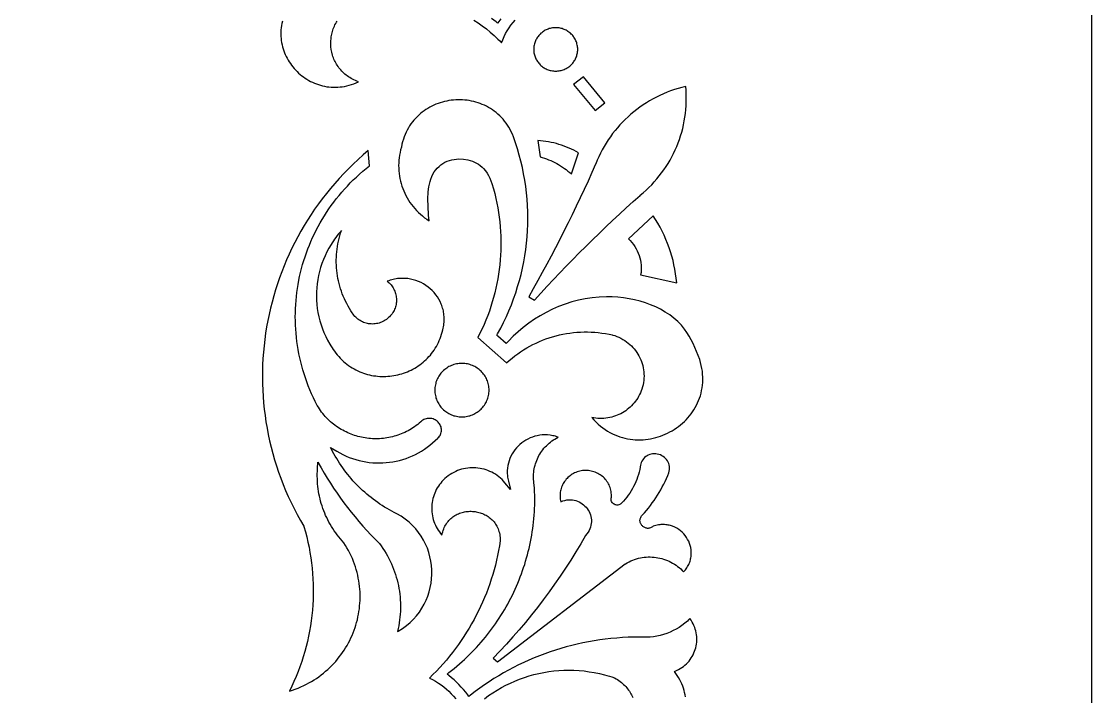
# Model space of a CAD drawing. Extents: x -978 to -643, y -359 to 426.
# Drawn here: x -810.8 to -643.3, y 36.1 to 141.7 of the extents above; entities that cross this region are included whole.
import ezdxf

# ---------------------------------------------------------------- set-up
doc = ezdxf.new("R2010")
doc.units = 0
doc.layers.add('LAYER_1', color=18, linetype='CONTINUOUS')

msp = doc.modelspace()

# ---------------------------------------------------------------- linework, layer by layer
at = {"layer": 'LAYER_1'}
for points in [[(-643.34, -359.15), (-978.34, -359.15), (-978.34, 425.85), (-643.34, 425.85)], [(-727.39, 140.73), (-727.56, 140.72), (-727.74, 140.7), (-727.91, 140.67), (-728.07, 140.63), (-728.24, 140.59), (-728.4, 140.53), (-728.55, 140.47), (-728.71, 140.4), (-728.85, 140.33), (-729, 140.25), (-729.14, 140.16), (-729.27, 140.06), (-729.4, 139.96), (-729.53, 139.86), (-729.65, 139.74), (-729.76, 139.63), (-729.87, 139.5), (-729.97, 139.38), (-730.07, 139.24), (-730.16, 139.1), (-730.24, 138.96), (-730.32, 138.82), (-730.39, 138.67), (-730.45, 138.51), (-730.5, 138.35), (-730.55, 138.19), (-730.59, 138.03), (-730.62, 137.86), (-730.64, 137.69), (-730.65, 137.52), (-730.66, 137.35), (-730.65, 137.17), (-730.64, 137), (-730.62, 136.83), (-730.59, 136.66), (-730.55, 136.5), (-730.5, 136.34), (-730.45, 136.18), (-730.39, 136.03), (-730.32, 135.88), (-730.24, 135.73), (-730.16, 135.59), (-730.07, 135.45), (-729.97, 135.32), (-729.87, 135.19), (-729.76, 135.07), (-729.65, 134.95), (-729.53, 134.84), (-729.4, 134.73), (-729.27, 134.63), (-729.14, 134.53), (-729, 134.45), (-728.85, 134.36), (-728.71, 134.29), (-728.55, 134.22), (-728.4, 134.16), (-728.24, 134.11), (-728.07, 134.06), (-727.91, 134.02), (-727.74, 133.99), (-727.56, 133.97), (-727.39, 133.96), (-727.21, 133.96), (-727.03, 133.96), (-726.86, 133.97), (-726.69, 133.99), (-726.52, 134.02), (-726.35, 134.06), (-726.19, 134.11), (-726.03, 134.16), (-725.87, 134.22), (-725.72, 134.29), (-725.57, 134.36), (-725.43, 134.45), (-725.29, 134.53), (-725.15, 134.63), (-725.02, 134.73), (-724.9, 134.84), (-724.78, 134.95), (-724.66, 135.07), (-724.55, 135.19), (-724.45, 135.32), (-724.36, 135.45), (-724.27, 135.59), (-724.18, 135.73), (-724.11, 135.88), (-724.04, 136.03), (-723.98, 136.18), (-723.92, 136.34), (-723.88, 136.5), (-723.84, 136.66), (-723.81, 136.83), (-723.78, 137), (-723.77, 137.17), (-723.77, 137.35), (-723.77, 137.52), (-723.78, 137.69), (-723.81, 137.86), (-723.84, 138.03), (-723.88, 138.19), (-723.92, 138.35), (-723.98, 138.51), (-724.04, 138.67), (-724.11, 138.82), (-724.18, 138.96), (-724.27, 139.1), (-724.36, 139.24), (-724.45, 139.38), (-724.55, 139.5), (-724.66, 139.63), (-724.78, 139.74), (-724.9, 139.86), (-725.02, 139.96), (-725.15, 140.06), (-725.29, 140.16), (-725.43, 140.25), (-725.57, 140.33), (-725.72, 140.4), (-725.87, 140.47), (-726.03, 140.53), (-726.19, 140.59), (-726.35, 140.63), (-726.52, 140.67), (-726.69, 140.7), (-726.86, 140.72), (-727.03, 140.73), (-727.21, 140.74)], [(-724.42, 131.84), (-721.04, 127.76), (-719.5, 128.99), (-722.88, 133.07)], [(-707.46, 131.4), (-708.06, 131.23), (-708.64, 131.05), (-709.22, 130.84), (-709.79, 130.63), (-710.35, 130.39), (-710.91, 130.14), (-711.45, 129.88), (-711.98, 129.59), (-712.51, 129.3), (-713.02, 128.99), (-713.53, 128.66), (-714.02, 128.32), (-714.5, 127.96), (-714.98, 127.59), (-715.44, 127.21), (-715.88, 126.81), (-716.32, 126.4), (-716.74, 125.98), (-717.15, 125.54), (-717.55, 125.09), (-717.93, 124.63), (-718.3, 124.16), (-718.66, 123.68), (-719, 123.18), (-719.33, 122.68), (-719.64, 122.16), (-719.93, 121.63), (-720.21, 121.09), (-720.48, 120.55), (-720.72, 119.99), (-720.95, 119.42), (-720.96, 119.42), (-720.97, 119.4), (-720.97, 119.39), (-721.56, 118.06), (-722.15, 116.74), (-722.76, 115.42), (-723.37, 114.1), (-724, 112.79), (-724.63, 111.48), (-725.27, 110.18), (-725.92, 108.88), (-726.58, 107.58), (-727.25, 106.29), (-727.93, 105), (-728.61, 103.72), (-729.31, 102.44), (-730.01, 101.17), (-730.72, 99.9), (-731.44, 98.64), (-730.53, 98.13), (-729.55, 99.2), (-728.57, 100.27), (-727.57, 101.33), (-726.57, 102.38), (-725.56, 103.43), (-724.55, 104.47), (-723.53, 105.5), (-722.5, 106.52), (-721.46, 107.54), (-720.42, 108.56), (-719.37, 109.56), (-718.31, 110.56), (-717.25, 111.55), (-716.17, 112.54), (-715.1, 113.52), (-714.01, 114.49), (-714.01, 114.49), (-713.99, 114.51), (-713.99, 114.51), (-713.51, 114.91), (-713.06, 115.32), (-712.62, 115.74), (-712.19, 116.17), (-711.78, 116.62), (-711.38, 117.07), (-711, 117.54), (-710.63, 118.02), (-710.28, 118.5), (-709.95, 119), (-709.63, 119.5), (-709.32, 120.02), (-709.03, 120.54), (-708.76, 121.07), (-708.51, 121.61), (-708.27, 122.16), (-708.05, 122.71), (-707.85, 123.27), (-707.66, 123.83), (-707.49, 124.4), (-707.34, 124.98), (-707.2, 125.56), (-707.09, 126.14), (-706.99, 126.73), (-706.91, 127.32), (-706.84, 127.92), (-706.8, 128.52), (-706.77, 129.12), (-706.77, 129.72), (-706.78, 130.33), (-706.81, 130.94), (-706.86, 131.54)], [(-742.51, 129.46), (-742.86, 129.44), (-743.22, 129.42), (-743.57, 129.38), (-743.92, 129.33), (-744.27, 129.26), (-744.61, 129.19), (-744.95, 129.1), (-745.29, 129), (-745.63, 128.88), (-745.96, 128.75), (-746.29, 128.62), (-746.61, 128.46), (-746.92, 128.3), (-747.23, 128.12), (-747.53, 127.93), (-747.82, 127.73), (-748.11, 127.52), (-748.39, 127.3), (-748.66, 127.06), (-748.92, 126.81), (-749.17, 126.55), (-749.41, 126.27), (-749.65, 125.99), (-749.87, 125.69), (-750.07, 125.38), (-750.27, 125.06), (-750.46, 124.73), (-750.63, 124.38), (-750.79, 124.03), (-750.93, 123.66), (-751.06, 123.28), (-751.18, 122.89), (-751.28, 122.49), (-751.37, 122.07), (-751.37, 122.04), (-751.49, 121.63), (-751.58, 121.22), (-751.66, 120.81), (-751.72, 120.4), (-751.76, 119.99), (-751.79, 119.57), (-751.8, 119.16), (-751.79, 118.75), (-751.77, 118.34), (-751.73, 117.94), (-751.67, 117.53), (-751.59, 117.13), (-751.51, 116.74), (-751.4, 116.34), (-751.28, 115.96), (-751.15, 115.57), (-750.99, 115.2), (-750.83, 114.83), (-750.65, 114.46), (-750.45, 114.1), (-750.24, 113.75), (-750.02, 113.41), (-749.78, 113.08), (-749.53, 112.75), (-749.26, 112.44), (-748.98, 112.13), (-748.69, 111.84), (-748.38, 111.55), (-748.06, 111.28), (-747.73, 111.01), (-747.39, 110.76), (-747.03, 110.52), (-747.1, 111.38), (-747.19, 112.82), (-747.21, 113.93), (-747.15, 115.06), (-747.05, 115.86), (-746.88, 116.66), (-746.75, 117.06), (-746.6, 117.44), (-746.42, 117.82), (-746.21, 118.17), (-745.99, 118.48), (-745.74, 118.76), (-745.47, 119.02), (-745.18, 119.27), (-744.87, 119.48), (-744.54, 119.68), (-744.19, 119.84), (-743.83, 119.98), (-743.48, 120.07), (-743.12, 120.14), (-742.76, 120.19), (-742.4, 120.21), (-741.67, 120.17), (-740.95, 120.05), (-740.26, 119.84), (-739.61, 119.54), (-739.3, 119.36), (-739.01, 119.16), (-738.74, 118.94), (-738.49, 118.7), (-738.2, 118.36), (-737.94, 117.99), (-737.72, 117.6), (-737.53, 117.19), (-737.22, 116.36), (-736.95, 115.5), (-736.95, 115.5), (-736.76, 114.77), (-736.58, 114.03), (-736.42, 113.3), (-736.28, 112.56), (-736.16, 111.82), (-736.05, 111.08), (-735.96, 110.34), (-735.89, 109.59), (-735.84, 108.85), (-735.81, 108.1), (-735.79, 107.36), (-735.79, 106.62), (-735.8, 105.87), (-735.84, 105.13), (-735.89, 104.39), (-735.96, 103.65), (-736.05, 102.91), (-736.15, 102.18), (-736.27, 101.44), (-736.41, 100.71), (-736.57, 99.98), (-736.74, 99.26), (-736.93, 98.54), (-737.14, 97.82), (-737.36, 97.11), (-737.6, 96.4), (-737.86, 95.7), (-738.14, 95), (-738.43, 94.3), (-738.74, 93.62), (-739.07, 92.93), (-739.41, 92.26), (-734.9, 88.29), (-734.48, 88.67), (-734.05, 89.03), (-733.6, 89.38), (-733.15, 89.71), (-732.7, 90.03), (-732.23, 90.33), (-731.75, 90.62), (-731.27, 90.89), (-730.78, 91.15), (-730.28, 91.4), (-729.77, 91.62), (-729.26, 91.83), (-728.75, 92.03), (-728.22, 92.21), (-727.7, 92.38), (-727.16, 92.53), (-726.63, 92.66), (-726.09, 92.77), (-725.54, 92.87), (-724.99, 92.96), (-724.44, 93.03), (-723.89, 93.08), (-723.34, 93.11), (-722.78, 93.13), (-722.22, 93.13), (-721.66, 93.11), (-721.11, 93.08), (-720.55, 93.03), (-719.99, 92.96), (-719.43, 92.88), (-718.87, 92.78), (-718.31, 92.66), (-718.3, 92.65), (-717.96, 92.55), (-717.63, 92.43), (-717.31, 92.29), (-717, 92.14), (-716.7, 91.97), (-716.41, 91.8), (-716.14, 91.6), (-715.87, 91.4), (-715.62, 91.18), (-715.37, 90.96), (-715.14, 90.72), (-714.93, 90.47), (-714.72, 90.21), (-714.53, 89.94), (-714.36, 89.67), (-714.19, 89.38), (-714.04, 89.09), (-713.91, 88.79), (-713.79, 88.49), (-713.69, 88.18), (-713.6, 87.86), (-713.52, 87.54), (-713.47, 87.22), (-713.43, 86.89), (-713.4, 86.56), (-713.39, 86.23), (-713.4, 85.89), (-713.43, 85.55), (-713.48, 85.22), (-713.54, 84.88), (-713.62, 84.54), (-713.72, 84.2), (-713.83, 83.9), (-713.95, 83.61), (-714.08, 83.33), (-714.23, 83.05), (-714.38, 82.78), (-714.55, 82.53), (-714.73, 82.28), (-714.92, 82.04), (-715.12, 81.81), (-715.33, 81.59), (-715.55, 81.38), (-715.78, 81.18), (-716.01, 80.99), (-716.26, 80.81), (-716.51, 80.64), (-716.77, 80.49), (-717.03, 80.34), (-717.31, 80.21), (-717.59, 80.09), (-717.87, 79.98), (-718.16, 79.88), (-718.45, 79.8), (-718.75, 79.73), (-719.05, 79.68), (-719.36, 79.63), (-719.67, 79.6), (-719.98, 79.59), (-720.29, 79.59), (-720.61, 79.6), (-720.92, 79.63), (-721.24, 79.67), (-721.56, 79.73), (-721.23, 79.36), (-720.89, 79.02), (-720.55, 78.69), (-720.2, 78.39), (-719.84, 78.11), (-719.47, 77.85), (-719.1, 77.61), (-718.72, 77.39), (-718.34, 77.19), (-717.95, 77.02), (-717.56, 76.86), (-717.17, 76.71), (-716.77, 76.59), (-716.37, 76.49), (-715.97, 76.4), (-715.56, 76.34), (-715.16, 76.29), (-714.75, 76.25), (-714.35, 76.24), (-713.94, 76.24), (-713.54, 76.26), (-713.14, 76.3), (-712.74, 76.35), (-712.35, 76.41), (-711.95, 76.5), (-711.56, 76.59), (-711.18, 76.71), (-710.8, 76.83), (-710.42, 76.97), (-710.06, 77.13), (-709.69, 77.3), (-709.34, 77.48), (-708.99, 77.68), (-708.65, 77.89), (-708.32, 78.11), (-707.99, 78.34), (-707.68, 78.59), (-707.38, 78.85), (-707.08, 79.12), (-706.8, 79.4), (-706.53, 79.69), (-706.27, 80), (-706.03, 80.31), (-705.79, 80.63), (-705.57, 80.97), (-705.37, 81.31), (-705.18, 81.66), (-705, 82.03), (-704.84, 82.4), (-704.7, 82.78), (-704.57, 83.16), (-704.46, 83.56), (-704.37, 83.96), (-704.29, 84.37), (-704.24, 84.79), (-704.2, 85.22), (-704.19, 85.65), (-704.19, 86.08), (-704.22, 86.53), (-704.26, 86.98), (-704.33, 87.43), (-704.42, 87.89), (-704.53, 88.36), (-704.67, 88.83), (-705.18, 90.08), (-705.72, 91.32), (-706.01, 91.91), (-706.33, 92.49), (-706.67, 93.04), (-707.04, 93.56), (-707.55, 94.18), (-708.1, 94.76), (-708.71, 95.3), (-709.36, 95.8), (-710.06, 96.25), (-710.79, 96.67), (-711.55, 97.05), (-712.35, 97.39), (-713.16, 97.68), (-714, 97.94), (-714.86, 98.16), (-715.74, 98.33), (-716.62, 98.47), (-717.5, 98.56), (-718.39, 98.61), (-719.28, 98.63), (-720.39, 98.58), (-721.49, 98.48), (-722.58, 98.32), (-723.65, 98.1), (-724.7, 97.82), (-725.74, 97.49), (-726.75, 97.11), (-727.74, 96.67), (-728.71, 96.2), (-729.64, 95.67), (-730.55, 95.11), (-731.43, 94.5), (-732.28, 93.85), (-733.09, 93.17), (-733.86, 92.46), (-734.6, 91.71), (-734.97, 91.31), (-736.25, 92.48), (-736.42, 92.64), (-736.31, 92.84), (-735.82, 93.73), (-735.37, 94.63), (-734.94, 95.54), (-734.53, 96.46), (-734.15, 97.39), (-733.8, 98.33), (-733.47, 99.27), (-733.17, 100.22), (-732.89, 101.18), (-732.64, 102.14), (-732.42, 103.1), (-732.22, 104.08), (-732.05, 105.05), (-731.91, 106.03), (-731.79, 107.01), (-731.7, 108), (-731.63, 108.99), (-731.59, 109.97), (-731.58, 110.96), (-731.59, 111.95), (-731.63, 112.94), (-731.7, 113.93), (-731.79, 114.92), (-731.91, 115.91), (-732.05, 116.89), (-732.23, 117.87), (-732.43, 118.85), (-732.65, 119.83), (-732.91, 120.8), (-733.19, 121.76), (-733.49, 122.73), (-733.83, 123.68), (-733.99, 124.07), (-734.17, 124.45), (-734.35, 124.81), (-734.55, 125.16), (-734.76, 125.49), (-734.99, 125.82), (-735.22, 126.12), (-735.46, 126.42), (-735.72, 126.7), (-735.98, 126.96), (-736.25, 127.21), (-736.53, 127.45), (-736.82, 127.68), (-737.12, 127.89), (-737.42, 128.09), (-737.73, 128.27), (-738.05, 128.44), (-738.37, 128.6), (-738.7, 128.74), (-739.03, 128.87), (-739.36, 128.99), (-739.7, 129.1), (-740.05, 129.19), (-740.39, 129.26), (-740.74, 129.33), (-741.09, 129.38), (-741.45, 129.42), (-741.8, 129.44), (-742.15, 129.46)], [(-729.67, 120.54), (-729.33, 120.44), (-728.99, 120.33), (-728.66, 120.21), (-728.33, 120.08), (-728, 119.95), (-727.68, 119.8), (-727.37, 119.64), (-727.05, 119.48), (-726.75, 119.31), (-726.44, 119.12), (-726.15, 118.93), (-725.86, 118.73), (-725.57, 118.53), (-725.29, 118.31), (-725.02, 118.09), (-724.75, 117.85), (-723.64, 121.14), (-724.01, 121.35), (-724.38, 121.55), (-724.75, 121.73), (-725.13, 121.91), (-725.52, 122.07), (-725.91, 122.22), (-726.3, 122.36), (-726.7, 122.48), (-727.1, 122.6), (-727.51, 122.7), (-727.92, 122.79), (-728.33, 122.87), (-728.74, 122.94), (-729.16, 122.99), (-729.58, 123.04), (-730, 123.07)], [(-757.36, 120.82), (-758.15, 120.11), (-758.92, 119.39), (-759.66, 118.66), (-760.39, 117.91), (-761.1, 117.15), (-761.79, 116.37), (-762.46, 115.59), (-763.11, 114.79), (-763.74, 113.98), (-764.35, 113.16), (-764.94, 112.33), (-765.51, 111.49), (-766.06, 110.63), (-766.59, 109.77), (-767.09, 108.9), (-767.58, 108.02), (-768.05, 107.13), (-768.5, 106.23), (-768.93, 105.32), (-769.34, 104.4), (-769.73, 103.48), (-770.09, 102.55), (-770.44, 101.62), (-770.76, 100.67), (-771.07, 99.73), (-771.35, 98.77), (-771.61, 97.81), (-771.86, 96.85), (-772.08, 95.88), (-772.28, 94.9), (-772.46, 93.93), (-772.61, 92.95), (-772.75, 91.96), (-772.86, 90.98), (-772.96, 89.99), (-773.03, 89), (-773.08, 88), (-773.11, 87.01), (-773.12, 86.01), (-773.1, 85.02), (-773.07, 84.02), (-773.01, 83.02), (-772.93, 82.03), (-772.83, 81.03), (-772.7, 80.04), (-772.56, 79.05), (-772.39, 78.05), (-772.2, 77.07), (-771.99, 76.08), (-771.75, 75.1), (-771.5, 74.12), (-771.22, 73.14), (-770.91, 72.17), (-770.59, 71.2), (-770.24, 70.23), (-769.87, 69.28), (-769.48, 68.32), (-769.07, 67.38), (-768.63, 66.43), (-768.17, 65.5), (-767.68, 64.57), (-767.18, 63.65), (-766.65, 62.74), (-766.62, 62.67), (-766.39, 61.86), (-766.18, 61.06), (-765.99, 60.25), (-765.82, 59.43), (-765.67, 58.62), (-765.54, 57.8), (-765.43, 56.98), (-765.34, 56.16), (-765.26, 55.34), (-765.21, 54.52), (-765.18, 53.69), (-765.16, 52.87), (-765.17, 52.05), (-765.19, 51.23), (-765.24, 50.41), (-765.3, 49.59), (-765.38, 48.77), (-765.48, 47.95), (-765.6, 47.14), (-765.74, 46.33), (-765.9, 45.52), (-766.08, 44.72), (-766.27, 43.91), (-766.49, 43.12), (-766.72, 42.32), (-766.97, 41.54), (-767.25, 40.75), (-767.54, 39.98), (-767.85, 39.2), (-768.18, 38.44), (-768.52, 37.68), (-768.89, 36.92), (-768.43, 37.07), (-767.97, 37.23), (-767.53, 37.41), (-767.09, 37.59), (-766.66, 37.79), (-766.24, 38), (-765.83, 38.21), (-765.43, 38.44), (-765.04, 38.68), (-764.66, 38.93), (-764.28, 39.19), (-763.92, 39.46), (-763.56, 39.74), (-763.22, 40.03), (-762.88, 40.32), (-762.56, 40.63), (-762.24, 40.94), (-761.94, 41.26), (-761.64, 41.59), (-761.36, 41.93), (-761.08, 42.27), (-760.82, 42.62), (-760.56, 42.98), (-760.32, 43.34), (-760.09, 43.71), (-759.86, 44.09), (-759.65, 44.47), (-759.45, 44.85), (-759.26, 45.25), (-759.09, 45.64), (-758.92, 46.05), (-758.76, 46.45), (-758.62, 46.86), (-758.49, 47.27), (-758.37, 47.69), (-758.26, 48.11), (-758.16, 48.54), (-758.08, 48.96), (-758.01, 49.39), (-757.94, 49.82), (-757.9, 50.25), (-757.86, 50.69), (-757.84, 51.12), (-757.82, 51.56), (-757.83, 52), (-757.84, 52.44), (-757.87, 52.88), (-757.91, 53.32), (-757.96, 53.76), (-758.03, 54.19), (-758.11, 54.63), (-758.2, 55.07), (-758.3, 55.51), (-758.42, 55.94), (-758.56, 56.37), (-758.7, 56.8), (-758.86, 57.23), (-759.04, 57.66), (-759.23, 58.08), (-759.43, 58.5), (-759.64, 58.92), (-759.88, 59.33), (-760.12, 59.74), (-760.38, 60.15), (-760.65, 60.44), (-760.91, 60.75), (-761.17, 61.06), (-761.41, 61.37), (-761.65, 61.69), (-761.88, 62.02), (-762.09, 62.35), (-762.3, 62.69), (-762.51, 63.03), (-762.7, 63.37), (-762.88, 63.72), (-763.05, 64.08), (-763.22, 64.43), (-763.37, 64.79), (-763.52, 65.16), (-763.65, 65.53), (-763.78, 65.9), (-763.9, 66.27), (-764, 66.65), (-764.1, 67.03), (-764.19, 67.42), (-764.27, 67.8), (-764.34, 68.19), (-764.39, 68.58), (-764.44, 68.97), (-764.48, 69.36), (-764.51, 69.76), (-764.52, 70.15), (-764.53, 70.55), (-764.53, 70.95), (-764.52, 71.35), (-764.49, 71.75), (-764.42, 72.74), (-763.92, 71.87), (-763.46, 71.06), (-762.97, 70.26), (-762.48, 69.47), (-761.97, 68.68), (-761.44, 67.91), (-760.91, 67.14), (-760.35, 66.39), (-759.79, 65.64), (-759.21, 64.91), (-758.62, 64.18), (-758.02, 63.47), (-757.4, 62.76), (-756.77, 62.07), (-756.13, 61.38), (-755.48, 60.71), (-754.81, 60.05), (-754.78, 60.01), (-754.51, 59.64), (-754.25, 59.26), (-754, 58.87), (-753.76, 58.48), (-753.54, 58.09), (-753.33, 57.68), (-753.12, 57.28), (-752.93, 56.87), (-752.75, 56.45), (-752.59, 56.03), (-752.43, 55.61), (-752.29, 55.18), (-752.16, 54.75), (-752.04, 54.32), (-751.93, 53.88), (-751.83, 53.44), (-751.75, 53), (-751.68, 52.56), (-751.62, 52.11), (-751.57, 51.66), (-751.54, 51.21), (-751.51, 50.76), (-751.5, 50.31), (-751.51, 49.86), (-751.52, 49.41), (-751.55, 48.96), (-751.59, 48.51), (-751.64, 48.06), (-751.71, 47.61), (-751.79, 47.16), (-751.88, 46.71), (-751.98, 46.26), (-751.87, 46.31), (-751.21, 46.73), (-750.59, 47.18), (-750.01, 47.67), (-749.48, 48.18), (-748.99, 48.73), (-748.55, 49.3), (-748.16, 49.89), (-747.8, 50.51), (-747.5, 51.14), (-747.23, 51.79), (-747.02, 52.45), (-746.84, 53.13), (-746.71, 53.81), (-746.63, 54.5), (-746.59, 55.19), (-746.6, 55.89), (-746.65, 56.58), (-746.75, 57.27), (-746.89, 57.95), (-747.07, 58.62), (-747.3, 59.28), (-747.58, 59.93), (-747.9, 60.55), (-748.26, 61.16), (-748.67, 61.75), (-749.13, 62.32), (-749.63, 62.85), (-750.17, 63.36), (-750.76, 63.84), (-751.4, 64.28), (-752.08, 64.69), (-752.47, 64.88), (-752.85, 65.08), (-753.24, 65.29), (-753.61, 65.51), (-753.99, 65.73), (-754.35, 65.96), (-754.72, 66.2), (-755.07, 66.44), (-755.43, 66.7), (-755.77, 66.95), (-756.11, 67.22), (-756.45, 67.48), (-756.78, 67.76), (-757.11, 68.04), (-757.43, 68.33), (-757.74, 68.62), (-758.05, 68.92), (-758.35, 69.23), (-758.65, 69.54), (-758.94, 69.86), (-759.22, 70.18), (-759.5, 70.51), (-759.77, 70.84), (-760.04, 71.18), (-760.3, 71.53), (-760.55, 71.88), (-760.8, 72.23), (-761.03, 72.59), (-761.27, 72.96), (-761.49, 73.32), (-761.71, 73.7), (-761.92, 74.08), (-762.44, 75.05), (-761.49, 74.47), (-761.01, 74.19), (-760.52, 73.94), (-760.02, 73.71), (-759.52, 73.5), (-759.01, 73.32), (-758.49, 73.15), (-757.97, 73.01), (-757.45, 72.89), (-756.92, 72.8), (-756.39, 72.72), (-755.86, 72.67), (-755.33, 72.64), (-754.8, 72.63), (-754.27, 72.65), (-753.74, 72.68), (-753.21, 72.74), (-752.69, 72.82), (-752.17, 72.92), (-751.65, 73.04), (-751.14, 73.19), (-750.64, 73.35), (-750.14, 73.54), (-749.65, 73.74), (-749.17, 73.97), (-748.69, 74.22), (-748.23, 74.49), (-747.77, 74.77), (-747.33, 75.08), (-746.9, 75.41), (-746.48, 75.77), (-746.07, 76.14), (-745.68, 76.53), (-745.66, 76.54), (-745.53, 76.67), (-745.42, 76.81), (-745.32, 76.95), (-745.24, 77.11), (-745.18, 77.26), (-745.14, 77.43), (-745.11, 77.59), (-745.1, 77.76), (-745.1, 77.93), (-745.12, 78.1), (-745.16, 78.26), (-745.22, 78.42), (-745.29, 78.58), (-745.38, 78.73), (-745.49, 78.87), (-745.61, 79), (-745.62, 79.01), (-745.76, 79.15), (-745.91, 79.27), (-746.07, 79.37), (-746.24, 79.45), (-746.41, 79.52), (-746.59, 79.57), (-746.77, 79.6), (-746.95, 79.61), (-747.14, 79.61), (-747.32, 79.59), (-747.5, 79.55), (-747.68, 79.49), (-747.85, 79.41), (-748.01, 79.32), (-748.17, 79.2), (-748.31, 79.07), (-748.32, 79.06), (-748.56, 78.86), (-748.8, 78.67), (-749.05, 78.48), (-749.29, 78.3), (-749.55, 78.13), (-749.8, 77.97), (-750.06, 77.82), (-750.32, 77.67), (-750.58, 77.54), (-750.85, 77.41), (-751.12, 77.29), (-751.39, 77.17), (-751.66, 77.07), (-751.94, 76.97), (-752.22, 76.88), (-752.5, 76.8), (-752.78, 76.73), (-753.06, 76.66), (-753.34, 76.6), (-753.62, 76.55), (-753.91, 76.51), (-754.19, 76.47), (-754.48, 76.45), (-754.77, 76.43), (-755.05, 76.42), (-755.34, 76.41), (-755.62, 76.42), (-755.91, 76.43), (-756.19, 76.44), (-756.48, 76.47), (-756.76, 76.5), (-757.04, 76.55), (-757.33, 76.59), (-757.61, 76.65), (-757.88, 76.71), (-758.16, 76.78), (-758.44, 76.86), (-758.71, 76.94), (-758.98, 77.04), (-759.25, 77.14), (-759.51, 77.24), (-759.77, 77.36), (-760.03, 77.48), (-760.29, 77.61), (-760.54, 77.74), (-760.79, 77.88), (-761.04, 78.03), (-761.28, 78.19), (-761.52, 78.35), (-761.76, 78.52), (-761.99, 78.7), (-762.22, 78.88), (-762.44, 79.08), (-762.65, 79.27), (-762.87, 79.48), (-763.07, 79.69), (-763.27, 79.91), (-763.47, 80.13), (-763.66, 80.36), (-763.85, 80.6), (-764.03, 80.85), (-764.2, 81.1), (-764.36, 81.36), (-764.53, 81.62), (-764.53, 81.63), (-764.84, 82.24), (-765.14, 82.84), (-765.41, 83.45), (-765.68, 84.07), (-765.93, 84.69), (-766.16, 85.31), (-766.39, 85.93), (-766.59, 86.56), (-766.78, 87.19), (-766.96, 87.82), (-767.12, 88.45), (-767.27, 89.09), (-767.4, 89.72), (-767.52, 90.36), (-767.63, 91), (-767.72, 91.64), (-767.8, 92.28), (-767.86, 92.92), (-767.91, 93.57), (-767.94, 94.21), (-767.96, 94.85), (-767.97, 95.49), (-767.96, 96.13), (-767.94, 96.77), (-767.91, 97.41), (-767.86, 98.05), (-767.8, 98.68), (-767.72, 99.32), (-767.63, 99.95), (-767.53, 100.58), (-767.41, 101.21), (-767.29, 101.83), (-767.14, 102.45), (-766.99, 103.07), (-766.82, 103.69), (-766.63, 104.3), (-766.44, 104.91), (-766.23, 105.52), (-766.01, 106.12), (-765.77, 106.71), (-765.52, 107.3), (-765.26, 107.89), (-764.99, 108.47), (-764.7, 109.05), (-764.4, 109.62), (-764.09, 110.18), (-763.76, 110.74), (-763.42, 111.3), (-763.07, 111.84), (-762.71, 112.38), (-762.34, 112.92), (-761.95, 113.44), (-761.55, 113.96), (-761.13, 114.47), (-760.71, 114.98), (-760.27, 115.47), (-759.82, 115.96), (-759.36, 116.44), (-758.89, 116.91), (-758.4, 117.37), (-757.9, 117.83), (-757.39, 118.27), (-756.87, 118.7), (-756.34, 119.13), (-756.56, 121.51)], [(-715.83, 107.7), (-715.55, 107.42), (-715.29, 107.13), (-715.05, 106.82), (-714.83, 106.5), (-714.63, 106.16), (-714.45, 105.82), (-714.3, 105.47), (-714.16, 105.11), (-714.05, 104.74), (-713.96, 104.37), (-713.9, 103.99), (-713.85, 103.6), (-713.83, 103.22), (-713.84, 102.83), (-713.86, 102.44), (-713.92, 102.05), (-708.28, 100.84), (-708.35, 101.54), (-708.45, 102.24), (-708.56, 102.93), (-708.7, 103.62), (-708.85, 104.3), (-709.03, 104.97), (-709.23, 105.65), (-709.45, 106.31), (-709.7, 106.97), (-709.96, 107.62), (-710.24, 108.26), (-710.55, 108.89), (-710.87, 109.51), (-711.22, 110.13), (-711.58, 110.73), (-711.97, 111.32)], [(-760.96, 108.72), (-761.19, 108.46), (-761.4, 108.2), (-761.61, 107.93), (-761.81, 107.65), (-762.01, 107.38), (-762.2, 107.1), (-762.38, 106.82), (-762.72, 106.24), (-763.04, 105.66), (-763.32, 105.06), (-763.58, 104.46), (-763.82, 103.84), (-764.02, 103.22), (-764.2, 102.59), (-764.34, 101.96), (-764.46, 101.32), (-764.56, 100.68), (-764.62, 100.04), (-764.66, 99.39), (-764.67, 98.74), (-764.65, 98.09), (-764.6, 97.45), (-764.53, 96.8), (-764.42, 96.16), (-764.29, 95.52), (-764.13, 94.89), (-763.94, 94.26), (-763.73, 93.64), (-763.48, 93.03), (-763.21, 92.42), (-762.91, 91.82), (-762.58, 91.24), (-762.4, 90.95), (-762.22, 90.66), (-762.03, 90.38), (-761.83, 90.1), (-761.63, 89.82), (-761.42, 89.55), (-761.18, 89.28), (-760.93, 89.02), (-760.68, 88.77), (-760.43, 88.53), (-760.16, 88.3), (-759.89, 88.09), (-759.62, 87.89), (-759.34, 87.69), (-759.06, 87.52), (-758.77, 87.35), (-758.48, 87.19), (-758.18, 87.05), (-757.88, 86.91), (-757.58, 86.79), (-757.27, 86.68), (-756.96, 86.58), (-756.65, 86.49), (-756.34, 86.41), (-756.03, 86.34), (-755.71, 86.29), (-755.39, 86.24), (-755.08, 86.21), (-754.76, 86.18), (-754.44, 86.17), (-754.12, 86.16), (-753.8, 86.17), (-753.49, 86.19), (-753.17, 86.22), (-752.86, 86.25), (-752.54, 86.3), (-752.23, 86.36), (-751.92, 86.43), (-751.61, 86.5), (-751.31, 86.59), (-751.01, 86.69), (-750.71, 86.8), (-750.42, 86.91), (-750.13, 87.04), (-749.84, 87.17), (-749.56, 87.32), (-749.28, 87.47), (-749.01, 87.64), (-748.74, 87.81), (-748.48, 87.99), (-748.22, 88.18), (-747.97, 88.38), (-747.73, 88.59), (-747.5, 88.81), (-747.27, 89.04), (-747.05, 89.27), (-746.83, 89.52), (-746.63, 89.77), (-746.43, 90.03), (-746.24, 90.3), (-746.06, 90.58), (-745.89, 90.87), (-745.73, 91.16), (-745.58, 91.46), (-745.44, 91.77), (-745.31, 92.09), (-745.19, 92.42), (-745.08, 92.76), (-744.98, 93.1), (-744.89, 93.45), (-744.89, 93.46), (-744.83, 93.7), (-744.78, 93.93), (-744.74, 94.17), (-744.71, 94.4), (-744.69, 94.64), (-744.67, 94.87), (-744.67, 95.1), (-744.67, 95.33), (-744.68, 95.55), (-744.7, 95.77), (-744.73, 96), (-744.76, 96.21), (-744.8, 96.43), (-744.85, 96.65), (-744.91, 96.86), (-744.98, 97.06), (-745.05, 97.27), (-745.13, 97.47), (-745.3, 97.87), (-745.51, 98.24), (-745.73, 98.61), (-745.98, 98.96), (-746.26, 99.29), (-746.55, 99.6), (-746.86, 99.89), (-747.19, 100.16), (-747.54, 100.42), (-747.91, 100.64), (-748.29, 100.85), (-748.68, 101.03), (-749.09, 101.18), (-749.51, 101.31), (-749.94, 101.41), (-750.16, 101.44), (-750.37, 101.48), (-750.6, 101.5), (-750.82, 101.52), (-751.04, 101.52), (-751.27, 101.52), (-751.5, 101.52), (-751.73, 101.5), (-751.96, 101.48), (-752.19, 101.44), (-752.42, 101.4), (-752.65, 101.35), (-752.88, 101.3), (-753.12, 101.23), (-753.35, 101.15), (-753.58, 101.07), (-753.42, 100.93), (-753.27, 100.8), (-753.13, 100.65), (-752.99, 100.5), (-752.87, 100.34), (-752.75, 100.18), (-752.65, 100.01), (-752.55, 99.84), (-752.47, 99.67), (-752.39, 99.49), (-752.33, 99.31), (-752.27, 99.13), (-752.22, 98.94), (-752.19, 98.75), (-752.16, 98.56), (-752.14, 98.37), (-752.13, 98.18), (-752.14, 97.99), (-752.15, 97.8), (-752.17, 97.61), (-752.2, 97.42), (-752.25, 97.23), (-752.3, 97.05), (-752.36, 96.86), (-752.43, 96.68), (-752.52, 96.51), (-752.61, 96.33), (-752.71, 96.16), (-752.82, 95.99), (-752.95, 95.83), (-753.08, 95.68), (-753.22, 95.52), (-753.38, 95.37), (-753.55, 95.22), (-753.72, 95.09), (-753.9, 94.96), (-754.08, 94.85), (-754.27, 94.75), (-754.46, 94.67), (-754.66, 94.59), (-754.85, 94.53), (-755.05, 94.47), (-755.26, 94.43), (-755.46, 94.4), (-755.67, 94.38), (-755.87, 94.37), (-756.08, 94.38), (-756.28, 94.39), (-756.49, 94.42), (-756.69, 94.45), (-756.89, 94.5), (-757.08, 94.56), (-757.28, 94.63), (-757.47, 94.71), (-757.65, 94.8), (-757.84, 94.9), (-758.01, 95.02), (-758.18, 95.14), (-758.34, 95.27), (-758.5, 95.42), (-758.65, 95.57), (-758.79, 95.74), (-758.93, 95.92), (-759.05, 96.1), (-759.29, 96.46), (-759.51, 96.82), (-759.72, 97.19), (-759.93, 97.57), (-760.12, 97.95), (-760.29, 98.33), (-760.46, 98.72), (-760.62, 99.11), (-760.76, 99.5), (-760.89, 99.9), (-761.01, 100.3), (-761.12, 100.71), (-761.21, 101.11), (-761.3, 101.52), (-761.37, 101.93), (-761.43, 102.35), (-761.48, 102.76), (-761.51, 103.18), (-761.54, 103.59), (-761.55, 104.01), (-761.55, 104.43), (-761.54, 104.85), (-761.51, 105.26), (-761.47, 105.68), (-761.43, 106.1), (-761.36, 106.52), (-761.29, 106.93), (-761.2, 107.34), (-761.1, 107.76), (-760.99, 108.17), (-760.87, 108.58), (-760.73, 108.98)], [(-742.11, 88.2), (-742.33, 88.18), (-742.54, 88.16), (-742.75, 88.12), (-742.95, 88.07), (-743.15, 88.02), (-743.35, 87.95), (-743.54, 87.88), (-743.73, 87.79), (-743.92, 87.7), (-744.09, 87.6), (-744.27, 87.49), (-744.43, 87.38), (-744.59, 87.25), (-744.75, 87.12), (-744.89, 86.98), (-745.04, 86.84), (-745.17, 86.68), (-745.29, 86.53), (-745.41, 86.36), (-745.52, 86.19), (-745.63, 86.02), (-745.72, 85.84), (-745.8, 85.65), (-745.88, 85.46), (-745.95, 85.27), (-746, 85.07), (-746.05, 84.87), (-746.09, 84.66), (-746.12, 84.45), (-746.13, 84.24), (-746.14, 84.03), (-746.13, 83.81), (-746.12, 83.6), (-746.09, 83.39), (-746.05, 83.18), (-746, 82.98), (-745.95, 82.78), (-745.88, 82.59), (-745.8, 82.4), (-745.72, 82.21), (-745.63, 82.03), (-745.52, 81.86), (-745.41, 81.69), (-745.29, 81.53), (-745.17, 81.37), (-745.04, 81.22), (-744.89, 81.07), (-744.75, 80.93), (-744.59, 80.8), (-744.43, 80.68), (-744.27, 80.56), (-744.09, 80.45), (-743.92, 80.35), (-743.73, 80.26), (-743.54, 80.18), (-743.35, 80.1), (-743.15, 80.03), (-742.95, 79.98), (-742.75, 79.93), (-742.54, 79.9), (-742.33, 79.87), (-742.11, 79.85), (-741.89, 79.85), (-741.67, 79.85), (-741.46, 79.87), (-741.25, 79.9), (-741.04, 79.93), (-740.83, 79.98), (-740.63, 80.03), (-740.43, 80.1), (-740.24, 80.18), (-740.05, 80.26), (-739.87, 80.35), (-739.69, 80.45), (-739.52, 80.56), (-739.35, 80.68), (-739.19, 80.8), (-739.04, 80.93), (-738.89, 81.07), (-738.75, 81.22), (-738.62, 81.37), (-738.49, 81.53), (-738.37, 81.69), (-738.26, 81.86), (-738.16, 82.03), (-738.07, 82.21), (-737.98, 82.4), (-737.9, 82.59), (-737.84, 82.78), (-737.78, 82.98), (-737.73, 83.18), (-737.7, 83.39), (-737.67, 83.6), (-737.65, 83.81), (-737.65, 84.03), (-737.65, 84.24), (-737.67, 84.45), (-737.7, 84.66), (-737.73, 84.87), (-737.78, 85.07), (-737.84, 85.27), (-737.9, 85.46), (-737.98, 85.65), (-738.07, 85.84), (-738.16, 86.02), (-738.26, 86.19), (-738.37, 86.36), (-738.49, 86.53), (-738.62, 86.68), (-738.75, 86.84), (-738.89, 86.98), (-739.04, 87.12), (-739.19, 87.25), (-739.35, 87.38), (-739.52, 87.49), (-739.69, 87.6), (-739.87, 87.7), (-740.05, 87.79), (-740.24, 87.88), (-740.43, 87.95), (-740.63, 88.02), (-740.83, 88.07), (-741.04, 88.12), (-741.25, 88.16), (-741.46, 88.18), (-741.67, 88.2), (-741.89, 88.21)], [(-712.04, 74.05), (-712.28, 74), (-712.5, 73.94), (-712.72, 73.85), (-712.92, 73.74), (-713.11, 73.62), (-713.29, 73.47), (-713.45, 73.3), (-713.59, 73.12), (-713.71, 72.93), (-713.82, 72.72), (-713.9, 72.5), (-713.95, 72.26), (-713.99, 72.02), (-713.99, 71.99), (-714.07, 71.59), (-714.16, 71.2), (-714.27, 70.82), (-714.39, 70.43), (-714.53, 70.06), (-714.67, 69.68), (-714.84, 69.32), (-715.02, 68.96), (-715.21, 68.61), (-715.41, 68.26), (-715.63, 67.92), (-715.85, 67.59), (-716.1, 67.27), (-716.35, 66.96), (-716.62, 66.65), (-716.89, 66.36), (-716.96, 66.29), (-717.03, 66.23), (-717.1, 66.18), (-717.17, 66.14), (-717.32, 66.08), (-717.47, 66.05), (-717.63, 66.04), (-717.78, 66.06), (-717.92, 66.1), (-718.06, 66.16), (-718.19, 66.25), (-718.3, 66.35), (-718.39, 66.47), (-718.47, 66.6), (-718.52, 66.75), (-718.54, 66.9), (-718.54, 66.99), (-718.54, 67.07), (-718.52, 67.16), (-718.5, 67.25), (-718.49, 67.48), (-718.49, 67.7), (-718.51, 67.93), (-718.54, 68.15), (-718.58, 68.37), (-718.64, 68.58), (-718.7, 68.79), (-718.78, 68.99), (-718.87, 69.19), (-718.97, 69.38), (-719.08, 69.56), (-719.19, 69.74), (-719.32, 69.92), (-719.46, 70.08), (-719.6, 70.24), (-719.75, 70.39), (-719.91, 70.53), (-720.08, 70.66), (-720.26, 70.78), (-720.44, 70.9), (-720.63, 71), (-720.82, 71.1), (-721.02, 71.18), (-721.23, 71.26), (-721.44, 71.32), (-721.65, 71.37), (-721.87, 71.41), (-722.09, 71.44), (-722.32, 71.46), (-722.55, 71.46), (-722.78, 71.45), (-723.02, 71.43), (-723.24, 71.4), (-723.45, 71.35), (-723.66, 71.29), (-723.87, 71.23), (-724.07, 71.15), (-724.26, 71.07), (-724.45, 70.97), (-724.63, 70.86), (-724.81, 70.75), (-724.97, 70.63), (-725.13, 70.5), (-725.29, 70.36), (-725.43, 70.22), (-725.57, 70.07), (-725.7, 69.91), (-725.82, 69.74), (-725.93, 69.57), (-726.04, 69.4), (-726.13, 69.22), (-726.22, 69.03), (-726.29, 68.84), (-726.36, 68.65), (-726.41, 68.45), (-726.46, 68.25), (-726.49, 68.04), (-726.51, 67.84), (-726.52, 67.63), (-726.53, 67.42), (-726.51, 67.2), (-726.49, 66.99), (-726.46, 66.78), (-726.41, 66.56), (-726.1, 66.68), (-725.79, 66.78), (-725.48, 66.84), (-725.18, 66.87), (-724.88, 66.88), (-724.6, 66.85), (-724.32, 66.81), (-724.04, 66.74), (-723.78, 66.65), (-723.53, 66.53), (-723.29, 66.4), (-723.06, 66.25), (-722.84, 66.08), (-722.64, 65.89), (-722.46, 65.69), (-722.29, 65.48), (-722.14, 65.25), (-722, 65.02), (-721.89, 64.77), (-721.79, 64.52), (-721.72, 64.25), (-721.66, 63.99), (-721.63, 63.72), (-721.63, 63.44), (-721.64, 63.17), (-721.69, 62.89), (-721.76, 62.61), (-721.86, 62.34), (-721.98, 62.07), (-722.14, 61.8), (-722.33, 61.54), (-722.54, 61.29), (-723.3, 59.99), (-724.07, 58.7), (-724.87, 57.42), (-725.69, 56.15), (-726.52, 54.9), (-727.38, 53.67), (-728.25, 52.44), (-729.15, 51.23), (-730.06, 50.04), (-731, 48.85), (-731.95, 47.69), (-732.92, 46.53), (-733.91, 45.4), (-734.92, 44.27), (-735.94, 43.17), (-736.99, 42.08), (-736.33, 41.49), (-716.33, 56.84), (-716.3, 56.86), (-716.02, 57.02), (-715.74, 57.17), (-715.45, 57.31), (-715.16, 57.43), (-714.86, 57.54), (-714.57, 57.63), (-714.26, 57.71), (-713.96, 57.78), (-713.66, 57.83), (-713.35, 57.88), (-713.04, 57.9), (-712.74, 57.92), (-712.43, 57.92), (-712.12, 57.91), (-711.82, 57.89), (-711.51, 57.85), (-711.21, 57.8), (-710.91, 57.74), (-710.61, 57.67), (-710.32, 57.58), (-710.02, 57.48), (-709.74, 57.37), (-709.46, 57.25), (-709.18, 57.11), (-708.91, 56.96), (-708.64, 56.8), (-708.38, 56.63), (-708.13, 56.44), (-707.88, 56.25), (-707.64, 56.04), (-707.41, 55.82), (-707.19, 55.59), (-707.05, 55.75), (-706.91, 55.91), (-706.79, 56.07), (-706.68, 56.24), (-706.57, 56.41), (-706.48, 56.58), (-706.39, 56.75), (-706.31, 56.92), (-706.24, 57.1), (-706.18, 57.27), (-706.13, 57.45), (-706.09, 57.62), (-706.05, 57.8), (-706.02, 57.98), (-706, 58.16), (-705.99, 58.33), (-705.99, 58.51), (-705.99, 58.69), (-706.02, 59.04), (-706.07, 59.38), (-706.16, 59.72), (-706.27, 60.05), (-706.4, 60.37), (-706.56, 60.68), (-706.74, 60.98), (-706.95, 61.27), (-707.17, 61.53), (-707.42, 61.79), (-707.68, 62.02), (-707.96, 62.23), (-708.26, 62.42), (-708.58, 62.58), (-708.91, 62.72), (-709.08, 62.78), (-709.25, 62.84), (-709.43, 62.88), (-709.61, 62.92), (-709.79, 62.95), (-709.97, 62.97), (-710.16, 62.99), (-710.35, 63), (-710.54, 63), (-710.74, 62.99), (-710.93, 62.97), (-711.13, 62.94), (-711.33, 62.91), (-711.54, 62.86), (-711.74, 62.81), (-711.94, 62.74), (-712.05, 62.65), (-712.17, 62.57), (-712.28, 62.51), (-712.4, 62.47), (-712.51, 62.43), (-712.63, 62.41), (-712.74, 62.4), (-712.85, 62.4), (-712.97, 62.42), (-713.08, 62.44), (-713.18, 62.47), (-713.28, 62.52), (-713.38, 62.57), (-713.48, 62.63), (-713.57, 62.7), (-713.65, 62.77), (-713.72, 62.86), (-713.79, 62.94), (-713.85, 63.04), (-713.91, 63.13), (-713.95, 63.23), (-713.98, 63.34), (-714.01, 63.45), (-714.02, 63.56), (-714.02, 63.67), (-714.01, 63.78), (-713.99, 63.9), (-713.96, 64.01), (-713.91, 64.12), (-713.84, 64.23), (-713.76, 64.34), (-713.67, 64.45), (-713.34, 64.82), (-713.02, 65.2), (-712.7, 65.58), (-712.4, 65.97), (-712.1, 66.37), (-711.82, 66.77), (-711.54, 67.18), (-711.27, 67.59), (-711.02, 68.01), (-710.77, 68.44), (-710.53, 68.87), (-710.3, 69.31), (-710.09, 69.75), (-709.88, 70.2), (-709.68, 70.66), (-709.49, 71.11), (-709.43, 71.36), (-709.4, 71.6), (-709.39, 71.85), (-709.41, 72.09), (-709.46, 72.32), (-709.53, 72.55), (-709.62, 72.76), (-709.73, 72.97), (-709.87, 73.16), (-710.02, 73.34), (-710.2, 73.5), (-710.39, 73.65), (-710.6, 73.77), (-710.82, 73.88), (-711.06, 73.96), (-711.31, 74.02), (-711.32, 74.02), (-711.56, 74.05), (-711.81, 74.06)]]:
    msp.add_lwpolyline(points, close=True, dxfattribs=at)
for points in [[(-769.98, 141.74), (-770.06, 141.4), (-770.13, 141.06), (-770.18, 140.72), (-770.21, 140.39), (-770.23, 140.05), (-770.23, 139.71), (-770.22, 139.38), (-770.2, 139.05), (-770.16, 138.72), (-770.11, 138.4), (-770.04, 138.08), (-769.97, 137.76), (-769.88, 137.45), (-769.77, 137.14), (-769.66, 136.83), (-769.53, 136.53), (-769.4, 136.24), (-769.25, 135.95), (-769.09, 135.66), (-768.92, 135.39), (-768.73, 135.12), (-768.54, 134.85), (-768.34, 134.6), (-768.13, 134.35), (-767.91, 134.1), (-767.68, 133.87), (-767.45, 133.65), (-767.2, 133.43), (-766.95, 133.22), (-766.69, 133.03), (-766.42, 132.84), (-766.14, 132.66), (-765.86, 132.49), (-765.57, 132.34), (-765.27, 132.19), (-764.97, 132.06), (-764.66, 131.94), (-764.35, 131.83), (-764.03, 131.73), (-763.71, 131.64), (-763.38, 131.57), (-763.05, 131.51), (-762.71, 131.47), (-762.37, 131.44), (-762.02, 131.42), (-761.68, 131.42), (-761.33, 131.43), (-760.97, 131.46), (-760.62, 131.5), (-760.26, 131.56), (-759.9, 131.64), (-759.54, 131.73), (-759.18, 131.84), (-758.82, 131.96), (-758.45, 132.11), (-758.09, 132.27), (-758.33, 132.36), (-758.57, 132.46), (-758.79, 132.56), (-759.02, 132.68), (-759.23, 132.8), (-759.44, 132.92), (-759.64, 133.05), (-759.84, 133.19), (-760.02, 133.33), (-760.2, 133.48), (-760.38, 133.64), (-760.55, 133.8), (-760.71, 133.96), (-760.86, 134.13), (-761, 134.31), (-761.14, 134.48), (-761.28, 134.67), (-761.4, 134.85), (-761.52, 135.04), (-761.63, 135.24), (-761.73, 135.43), (-761.83, 135.63), (-761.92, 135.84), (-762, 136.04), (-762.07, 136.25), (-762.14, 136.46), (-762.25, 136.89), (-762.34, 137.32), (-762.39, 137.75), (-762.42, 138.19), (-762.41, 138.63), (-762.38, 139.07), (-762.35, 139.29), (-762.32, 139.51), (-762.27, 139.72), (-762.22, 139.94), (-762.16, 140.15), (-762.1, 140.36), (-762.02, 140.57), (-761.94, 140.78), (-761.85, 140.99), (-761.76, 141.19), (-761.65, 141.39), (-761.54, 141.59), (-761.42, 141.78)], [(-740.03, 141.94), (-739.36, 141.51), (-738.71, 141.05), (-738.07, 140.56), (-737.46, 140.05), (-737.15, 139.79), (-736.85, 139.52), (-736.56, 139.24), (-736.27, 138.96), (-735.98, 138.67), (-735.7, 138.37), (-735.51, 138.86), (-735.29, 139.34), (-735.06, 139.81), (-734.79, 140.27), (-734.51, 140.71), (-734.21, 141.13), (-733.88, 141.54), (-733.54, 141.94)], [(-735.8, 142.13), (-736.12, 141.71), (-736.3, 141.46), (-736.55, 141.65), (-737.27, 142.18)], [(-706.91, 36.03), (-706.96, 36.36), (-707.03, 36.7), (-707.12, 37.04), (-707.22, 37.38), (-707.34, 37.72), (-707.48, 38.05), (-707.63, 38.39), (-707.8, 38.72), (-707.99, 39.05), (-708.19, 39.38), (-708.41, 39.71), (-708.62, 40), (-708.29, 40.15), (-708.01, 40.29), (-707.73, 40.45), (-707.47, 40.62), (-707.22, 40.8), (-706.98, 40.99), (-706.76, 41.2), (-706.55, 41.42), (-706.35, 41.64), (-706.17, 41.88), (-706, 42.12), (-705.85, 42.37), (-705.71, 42.63), (-705.58, 42.9), (-705.47, 43.17), (-705.38, 43.44), (-705.3, 43.72), (-705.23, 44.01), (-705.18, 44.29), (-705.15, 44.58), (-705.13, 44.87), (-705.13, 45.17), (-705.15, 45.46), (-705.18, 45.75), (-705.22, 46.05), (-705.29, 46.34), (-705.37, 46.62), (-705.46, 46.91), (-705.58, 47.19), (-705.71, 47.47), (-705.86, 47.74), (-706.03, 48.01), (-706.21, 48.27), (-706.41, 48.08), (-706.61, 47.89), (-707.02, 47.54), (-707.45, 47.22), (-707.9, 46.91), (-708.36, 46.64), (-708.83, 46.39), (-709.32, 46.16), (-709.82, 45.96), (-710.33, 45.79), (-710.84, 45.65), (-711.37, 45.53), (-711.9, 45.44), (-712.44, 45.38), (-712.98, 45.35), (-713.53, 45.35), (-714.08, 45.38), (-714.98, 45.37), (-715.88, 45.35), (-716.77, 45.3), (-717.67, 45.24), (-718.56, 45.16), (-719.45, 45.06), (-720.33, 44.95), (-721.21, 44.81), (-722.09, 44.66), (-722.96, 44.48), (-723.83, 44.29), (-724.7, 44.09), (-725.56, 43.86), (-726.41, 43.62), (-727.26, 43.35), (-728.1, 43.08), (-728.94, 42.78), (-729.77, 42.47), (-730.59, 42.13), (-731.4, 41.79), (-732.21, 41.42), (-733.01, 41.04), (-733.81, 40.64), (-734.59, 40.22), (-735.37, 39.79), (-736.14, 39.34), (-736.89, 38.88), (-737.64, 38.4), (-738.38, 37.9), (-739.11, 37.38), (-739.83, 36.85), (-740.54, 36.31), (-740.79, 36.11), (-740.97, 36.36), (-741.3, 36.77), (-741.64, 37.18), (-741.99, 37.57), (-742.35, 37.95), (-742.73, 38.32), (-743.11, 38.68), (-743.51, 39.02), (-743.92, 39.36), (-744.22, 39.59), (-743.92, 39.82), (-743.5, 40.15), (-743.08, 40.49), (-742.67, 40.84), (-742.26, 41.19), (-741.86, 41.54), (-741.47, 41.9), (-741.09, 42.27), (-740.71, 42.64), (-740.33, 43.01), (-739.96, 43.39), (-739.6, 43.78), (-739.25, 44.17), (-738.9, 44.57), (-738.56, 44.97), (-738.22, 45.37), (-737.89, 45.78), (-737.57, 46.2), (-737.26, 46.61), (-736.95, 47.04), (-736.65, 47.46), (-736.35, 47.89), (-736.06, 48.33), (-735.78, 48.77), (-735.51, 49.21), (-735.24, 49.66), (-734.98, 50.11), (-734.72, 50.56), (-734.48, 51.02), (-734.24, 51.48), (-734, 51.95), (-733.78, 52.42), (-733.56, 52.89), (-733.35, 53.36), (-733.14, 53.84), (-732.94, 54.32), (-732.76, 54.8), (-732.57, 55.29), (-732.4, 55.78), (-732.23, 56.27), (-732.07, 56.76), (-731.92, 57.26), (-731.77, 57.76), (-731.63, 58.26), (-731.51, 58.77), (-731.38, 59.27), (-731.27, 59.78), (-731.16, 60.29), (-731.06, 60.8), (-730.97, 61.32), (-730.89, 61.83), (-730.81, 62.35), (-730.74, 62.87), (-730.68, 63.39), (-730.63, 63.91), (-730.59, 64.44), (-730.55, 64.96), (-730.52, 65.49), (-730.5, 66.01), (-730.49, 66.54), (-730.49, 67.07), (-730.5, 67.6), (-730.51, 68.13), (-730.53, 68.66), (-730.56, 69.2), (-730.61, 69.48), (-730.64, 69.76), (-730.67, 70.05), (-730.68, 70.33), (-730.68, 70.61), (-730.67, 70.89), (-730.65, 71.17), (-730.62, 71.44), (-730.57, 71.72), (-730.52, 71.99), (-730.45, 72.26), (-730.37, 72.52), (-730.28, 72.78), (-730.19, 73.04), (-730.08, 73.29), (-729.96, 73.54), (-729.83, 73.79), (-729.7, 74.02), (-729.55, 74.26), (-729.39, 74.49), (-729.23, 74.71), (-729.05, 74.92), (-728.87, 75.13), (-728.67, 75.33), (-728.47, 75.53), (-728.26, 75.71), (-728.04, 75.89), (-727.82, 76.07), (-727.58, 76.23), (-727.34, 76.38), (-727.09, 76.53), (-726.83, 76.66), (-727.04, 76.73), (-727.25, 76.8), (-727.46, 76.85), (-727.67, 76.9), (-728.08, 76.97), (-728.49, 77.01), (-728.9, 77.03), (-729.31, 77.01), (-729.7, 76.97), (-730.09, 76.9), (-730.47, 76.81), (-730.85, 76.69), (-731.21, 76.55), (-731.56, 76.38), (-731.9, 76.2), (-732.22, 75.99), (-732.53, 75.77), (-732.83, 75.52), (-733.11, 75.26), (-733.37, 74.98), (-733.61, 74.68), (-733.83, 74.37), (-734.04, 74.05), (-734.22, 73.71), (-734.38, 73.35), (-734.51, 72.99), (-734.62, 72.62), (-734.71, 72.23), (-734.77, 71.84), (-734.8, 71.44), (-734.8, 71.03), (-734.77, 70.62), (-734.74, 70.41), (-734.71, 70.2), (-734.67, 69.99), (-734.62, 69.78), (-734.29, 68.46), (-735.15, 69.52), (-735.37, 69.78), (-735.61, 70.02), (-735.86, 70.26), (-736.11, 70.47), (-736.38, 70.67), (-736.65, 70.86), (-736.93, 71.03), (-737.22, 71.18), (-737.52, 71.32), (-737.82, 71.45), (-738.12, 71.56), (-738.43, 71.65), (-738.75, 71.73), (-739.06, 71.79), (-739.38, 71.84), (-739.7, 71.87), (-740.03, 71.88), (-740.35, 71.88), (-740.67, 71.87), (-740.99, 71.84), (-741.31, 71.79), (-741.63, 71.72), (-741.95, 71.64), (-742.26, 71.55), (-742.57, 71.43), (-742.87, 71.31), (-743.17, 71.16), (-743.46, 71), (-743.75, 70.82), (-744.02, 70.63), (-744.29, 70.42), (-744.56, 70.19), (-744.79, 69.97), (-745.01, 69.74), (-745.21, 69.49), (-745.41, 69.25), (-745.58, 68.99), (-745.75, 68.73), (-745.9, 68.46), (-746.03, 68.19), (-746.15, 67.91), (-746.26, 67.63), (-746.36, 67.34), (-746.43, 67.05), (-746.5, 66.75), (-746.55, 66.46), (-746.59, 66.16), (-746.61, 65.86), (-746.62, 65.56), (-746.61, 65.26), (-746.59, 64.96), (-746.56, 64.67), (-746.51, 64.37), (-746.44, 64.07), (-746.37, 63.78), (-746.27, 63.49), (-746.17, 63.21), (-746.05, 62.92), (-745.91, 62.65), (-745.76, 62.38), (-745.59, 62.11), (-745.41, 61.85), (-745.22, 61.6), (-745.01, 61.35), (-744.96, 61.6), (-744.9, 61.84), (-744.82, 62.08), (-744.74, 62.3), (-744.65, 62.52), (-744.55, 62.72), (-744.44, 62.92), (-744.33, 63.11), (-744.2, 63.29), (-744.07, 63.46), (-743.93, 63.62), (-743.79, 63.77), (-743.64, 63.92), (-743.48, 64.05), (-743.32, 64.18), (-743.15, 64.3), (-742.98, 64.41), (-742.8, 64.51), (-742.62, 64.6), (-742.44, 64.69), (-742.25, 64.76), (-742.06, 64.83), (-741.86, 64.89), (-741.66, 64.94), (-741.47, 64.98), (-741.27, 65.01), (-741.06, 65.04), (-740.86, 65.06), (-740.66, 65.07), (-740.45, 65.07), (-740.25, 65.06), (-740.05, 65.04), (-739.84, 65.02), (-739.64, 64.99), (-739.44, 64.95), (-739.25, 64.9), (-739.05, 64.84), (-738.86, 64.78), (-738.67, 64.71), (-738.48, 64.63), (-738.3, 64.54), (-738.12, 64.45), (-737.94, 64.35), (-737.77, 64.24), (-737.61, 64.12), (-737.45, 63.99), (-737.3, 63.86), (-737.15, 63.72), (-737.01, 63.57), (-736.87, 63.42), (-736.75, 63.25), (-736.63, 63.08), (-736.51, 62.91), (-736.41, 62.72), (-736.32, 62.53), (-736.23, 62.33), (-736.15, 62.12), (-736.09, 61.91), (-736.03, 61.69), (-735.98, 61.46), (-735.95, 61.22), (-735.92, 60.98), (-735.91, 60.73), (-735.91, 60.47), (-735.91, 60.43), (-736.03, 59.67), (-736.16, 58.91), (-736.31, 58.16), (-736.48, 57.41), (-736.66, 56.66), (-736.86, 55.92), (-737.07, 55.18), (-737.3, 54.45), (-737.54, 53.72), (-737.79, 53), (-738.07, 52.28), (-738.35, 51.57), (-738.65, 50.87), (-738.97, 50.17), (-739.3, 49.48), (-739.64, 48.8), (-740, 48.12), (-740.37, 47.45), (-740.75, 46.79), (-741.15, 46.14), (-741.57, 45.49), (-741.99, 44.85), (-742.43, 44.22), (-742.88, 43.6), (-743.35, 42.99), (-743.83, 42.39), (-744.32, 41.79), (-744.83, 41.21), (-745.35, 40.63), (-745.88, 40.06), (-746.42, 39.51), (-746.98, 38.96), (-746.49, 38.73), (-746.03, 38.48), (-745.57, 38.2), (-745.14, 37.91), (-744.72, 37.59), (-744.31, 37.26), (-743.93, 36.9), (-743.56, 36.53), (-743.21, 36.15), (-742.87, 35.74)], [(-738.37, 35.74), (-737.73, 36.22), (-737.07, 36.66), (-736.4, 37.08), (-735.72, 37.48), (-735.02, 37.85), (-734.31, 38.19), (-733.59, 38.51), (-732.86, 38.8), (-732.12, 39.06), (-731.37, 39.3), (-730.61, 39.51), (-729.84, 39.69), (-729.07, 39.85), (-728.3, 39.98), (-727.51, 40.08), (-726.73, 40.15), (-725.94, 40.19), (-725.15, 40.21), (-724.35, 40.19), (-723.56, 40.15), (-722.76, 40.08), (-721.97, 39.97), (-721.17, 39.84), (-720.38, 39.68), (-719.6, 39.49), (-719.2, 39.38), (-718.81, 39.27), (-718.42, 39.15), (-718.03, 39.02), (-717.99, 39), (-717.76, 38.87), (-717.55, 38.74), (-717.34, 38.6), (-717.14, 38.45), (-716.94, 38.3), (-716.76, 38.14), (-716.58, 37.98), (-716.41, 37.82), (-716.25, 37.64), (-716.09, 37.47), (-715.95, 37.29), (-715.81, 37.1), (-715.68, 36.92), (-715.55, 36.73), (-715.44, 36.53), (-715.33, 36.33), (-715.23, 36.13), (-715.14, 35.93)]]:
    msp.add_lwpolyline(points, dxfattribs=at)

doc.saveas('drawing.dxf')
